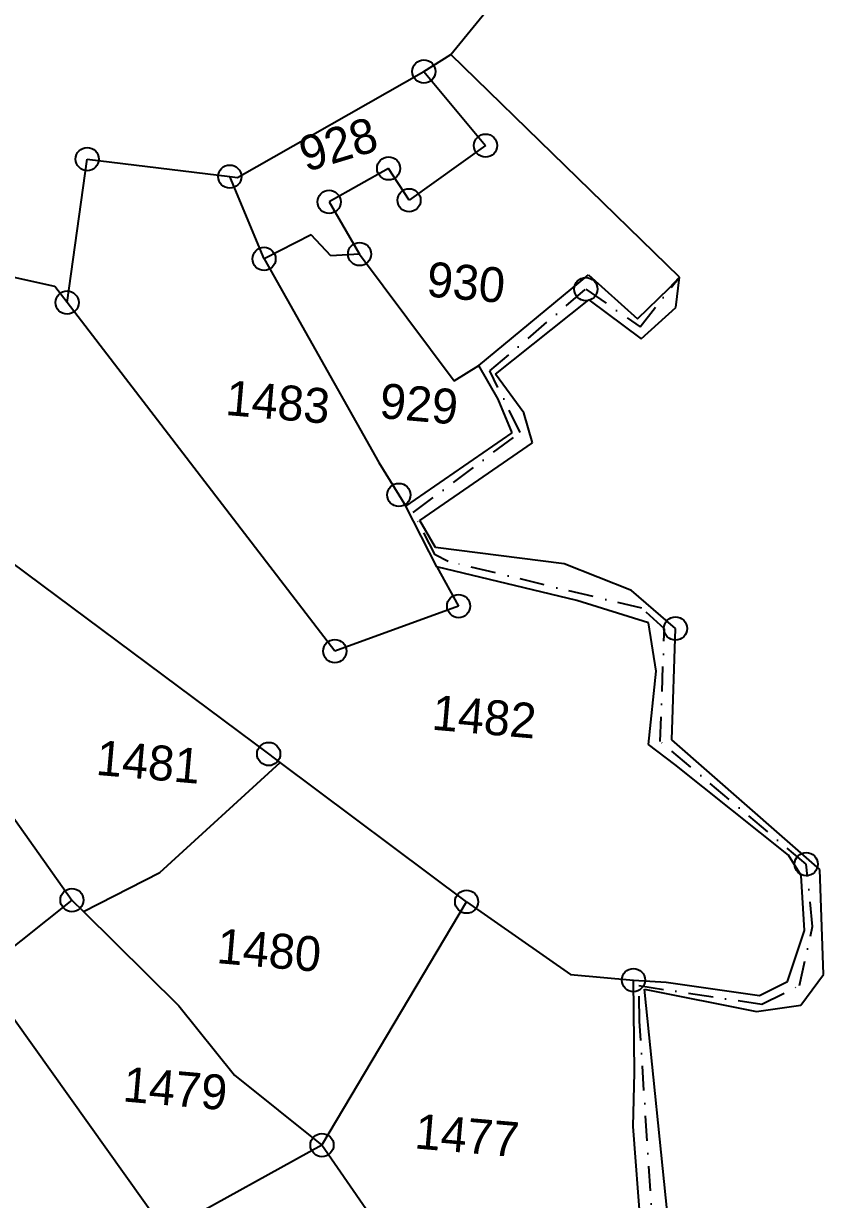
# Model space of a CAD drawing. Header units: metres. Extents: x 302356 to 305648, y 1939949 to 1943623.
# Drawn here: x 303191.9 to 303352.7, y 1942394.8 to 1942631.2 of the extents above; entities that cross this region are included whole.
import ezdxf

# ---------------------------------------------------------------- set-up
doc = ezdxf.new("R2010")
doc.units = ezdxf.units.M
doc.linetypes.add('DASHDOT', pattern=[1, 0.5, -0.25, 0, -0.25])
for name, color, linetype in [('POLY_PARCEL', 6, 'Continuous'), ('POLY_WATER', 4, 'Continuous'), ('TEXT_PARCEL', 7, 'Continuous'), ('V_BOUND_LINE', 7, 'Continuous'), ('V_BOUND_STREAM_LINE', 7, 'DASHDOT')]:
    doc.layers.add(name, color=color, linetype=linetype)
doc.styles.add('TEXT_MAP', font='')
doc.styles.get('TEXT_MAP').set_extended_font_data('Kruti Dev 050')

msp = doc.modelspace()

# ---------------------------------------------------------------- linework, layer by layer
for centre in [(303272.38, 1942621.6), (303284.77, 1942606.7), (303204.69, 1942603.98), (303265.29, 1942602.12), (303233.35, 1942600.47), (303253.32, 1942595.38), (303269.39, 1942595.71), (303259.45, 1942584.89), (303240.24, 1942583.92), (303304.93, 1942577.84), (303200.65, 1942575.14), (303267.34, 1942536.46), (303279.36, 1942514.11), (303322.96, 1942509.6), (303254.47, 1942505.05), (303241.17, 1942484.37), (303349.24, 1942462.22), (303201.62, 1942454.99), (303280.97, 1942454.67), (303314.5, 1942438.9), (303251.89, 1942405.72)]:
    msp.add_circle(centre, 2.33)
at = {"layer": 'POLY_PARCEL'}
for p, q in [((303272.38, 1942621.6), (303277.82, 1942625.01)), ((303234.9, 1942600.28), (303272.38, 1942621.6)), ((303272.38, 1942621.6), (303284.77, 1942606.7)), ((303284.77, 1942606.7), (303269.39, 1942595.71)), ((303200.65, 1942575.14), (303204.69, 1942603.98)), ((303204.69, 1942603.98), (303233.35, 1942600.47)), ((303265.29, 1942602.12), (303253.32, 1942595.38)), ((303269.39, 1942595.71), (303265.29, 1942602.12)), ((303240.24, 1942583.92), (303233.35, 1942600.47)), ((303233.35, 1942600.47), (303234.9, 1942600.28)), ((303253.32, 1942595.38), (303259.45, 1942584.89)), ((303249.7, 1942588.77), (303240.24, 1942583.92)), ((303253.67, 1942584.53), (303249.7, 1942588.77)), ((303198.18, 1942578.36), (303162.75, 1942586.16)), ((303259.45, 1942584.89), (303253.67, 1942584.53)), ((303259.45, 1942584.89), (303278.49, 1942559.43)), ((303240.24, 1942583.92), (303263.29, 1942543.01)), ((303200.65, 1942575.14), (303198.18, 1942578.36)), ((303254.47, 1942505.05), (303200.65, 1942575.14)), ((303278.49, 1942559.43), (303283.41, 1942562.5)), ((303263.29, 1942543.01), (303268.72, 1942534.23)), ((303241.17, 1942484.37), (303168.13, 1942538.78)), ((303274.95, 1942521.99), (303279.36, 1942514.11)), ((303279.36, 1942514.11), (303254.47, 1942505.05)), ((303160.26, 1942513.23), (303201.62, 1942454.99)), ((303243.48, 1942482.64), (303241.17, 1942484.37)), ((303219.31, 1942460.53), (303243.48, 1942482.64)), ((303280.97, 1942454.67), (303243.48, 1942482.64)), ((303203.93, 1942452.71), (303219.31, 1942460.53)), ((303201.62, 1942454.99), (303183.28, 1942440.38)), ((303201.62, 1942454.99), (303203.93, 1942452.71)), ((303251.89, 1942405.72), (303280.97, 1942454.67)), ((303280.97, 1942454.67), (303301.84, 1942440.01)), ((303203.93, 1942452.71), (303223.12, 1942433.72)), ((303220.4, 1942388.36), (303183.28, 1942440.38)), ((303301.84, 1942440.01), (303314.5, 1942438.9)), ((303223.12, 1942433.72), (303234.32, 1942419.76)), ((303234.32, 1942419.76), (303251.89, 1942405.72)), ((303251.89, 1942405.72), (303220.4, 1942388.36)), ((303275.9, 1942371.03), (303251.89, 1942405.72))]:
    msp.add_line(p, q, dxfattribs=at)
at = {"layer": 'POLY_WATER'}
for p, q in [((303283.41, 1942562.5), (303305.46, 1942580.71)), ((303305.46, 1942580.71), (303315.34, 1942571.85)), ((303321.67, 1942578.01), (303323.75, 1942580.28)), ((303323.04, 1942574.13), (303323.75, 1942580.28)), ((303315.34, 1942571.85), (303321.67, 1942578.01)), ((303286.76, 1942560.72), (303305.53, 1942575.66)), ((303305.53, 1942575.66), (303316.09, 1942567.83)), ((303316.09, 1942567.83), (303323.04, 1942574.13)), ((303287.33, 1942555.74), (303283.41, 1942562.5)), ((303292.48, 1942552.98), (303286.76, 1942560.72)), ((303290.1, 1942548.93), (303287.33, 1942555.74)), ((303294.21, 1942546.96), (303292.48, 1942552.98)), ((303268.72, 1942534.23), (303290.1, 1942548.93)), ((303271.57, 1942531.33), (303294.21, 1942546.96)), ((303274.95, 1942521.99), (303268.72, 1942534.23)), ((303274.73, 1942525.88), (303271.57, 1942531.33)), ((303300.56, 1942522.59), (303274.73, 1942525.88)), ((303303.12, 1942515.25), (303274.95, 1942521.99)), ((303314.11, 1942517.27), (303300.56, 1942522.59)), ((303322.96, 1942509.6), (303314.11, 1942517.27)), ((303317.53, 1942510.71), (303303.12, 1942515.25)), ((303319.05, 1942501.02), (303317.53, 1942510.71)), ((303322.22, 1942487.23), (303322.96, 1942509.6)), ((303317.55, 1942486.31), (303319.05, 1942501.02)), ((303322.85, 1942482.28), (303317.55, 1942486.31)), ((303351.95, 1942461.17), (303322.22, 1942487.23)), ((303345.66, 1942464.02), (303322.85, 1942482.28)), ((303348.24, 1942459.94), (303345.66, 1942464.02)), ((303348.92, 1942448.89), (303348.24, 1942459.94)), ((303352.71, 1942440.05), (303351.95, 1942461.17)), ((303345.45, 1942438.63), (303348.92, 1942448.89)), ((303314.74, 1942420.32), (303314.5, 1942438.9)), ((303314.5, 1942438.9), (303321.11, 1942438.47)), ((303321.11, 1942438.47), (303339.84, 1942435.84)), ((303339.84, 1942435.84), (303345.45, 1942438.63)), ((303348.19, 1942433.88), (303352.71, 1942440.05)), ((303321.91, 1942386.38), (303316.72, 1942437.05)), ((303316.72, 1942437.05), (303339.26, 1942432.59)), ((303339.26, 1942432.59), (303348.19, 1942433.88)), ((303314.44, 1942409.5), (303314.74, 1942420.32)), ((303316.23, 1942385.65), (303314.44, 1942409.5))]:
    msp.add_line(p, q, dxfattribs=at)
at = {"layer": 'V_BOUND_LINE'}
for p, q in [((303277.82, 1942625.01), (303288.53, 1942638.16)), ((303323.75, 1942580.28), (303277.82, 1942625.01))]:
    msp.add_line(p, q, dxfattribs=at)
at = {"layer": 'V_BOUND_STREAM_LINE', "ltscale": 10}
for p, q in [((303315.88, 1942570.26), (303323.75, 1942580.28)), ((303285.62, 1942561.4), (303304.93, 1942577.84)), ((303304.93, 1942577.84), (303315.88, 1942570.26)), ((303291.74, 1942549.03), (303285.62, 1942561.4)), ((303270.23, 1942532.92), (303291.74, 1942549.03)), ((303274.66, 1942524.39), (303270.23, 1942532.92)), ((303277.25, 1942523.07), (303274.66, 1942524.39)), ((303316.22, 1942513.66), (303277.25, 1942523.07)), ((303320.72, 1942509.51), (303316.22, 1942513.66)), ((303319.88, 1942486.87), (303320.72, 1942509.51)), ((303349.24, 1942462.22), (303319.88, 1942486.87)), ((303350.51, 1942449.66), (303349.24, 1942462.22)), ((303347.91, 1942437.85), (303350.51, 1942449.66)), ((303315.74, 1942430.67), (303315.61, 1942437.79)), ((303315.61, 1942437.79), (303340.35, 1942434.06)), ((303340.35, 1942434.06), (303347.91, 1942437.85)), ((303318.54, 1942386.44), (303315.74, 1942430.67))]:
    msp.add_line(p, q, dxfattribs=at)

# ---------------------------------------------------------------- texts
at = {"layer": 'TEXT_PARCEL', "style": 'TEXT_MAP'}
for s, rotation, p in [('928', 16.7975, (303248.66, 1942601.36)), ('930', 355.0239, (303272.74, 1942576.39)), ('1483', 355.0239, (303232.32, 1942552.56)), ('929', 355.0239, (303263.28, 1942551.96)), ('1482', 355.0239, (303273.8, 1942489.28)), ('1481', 355.0239, (303206.28, 1942480.19)), ('1480', 355.0239, (303230.55, 1942442.34)), ('1479', 355.0239, (303211.68, 1942414.53)), ('1477', 355.0239, (303270.34, 1942405.08))]:
    msp.add_text(s, height=7.026, rotation=rotation, dxfattribs=at).set_placement(p)

doc.saveas('drawing.dxf')
